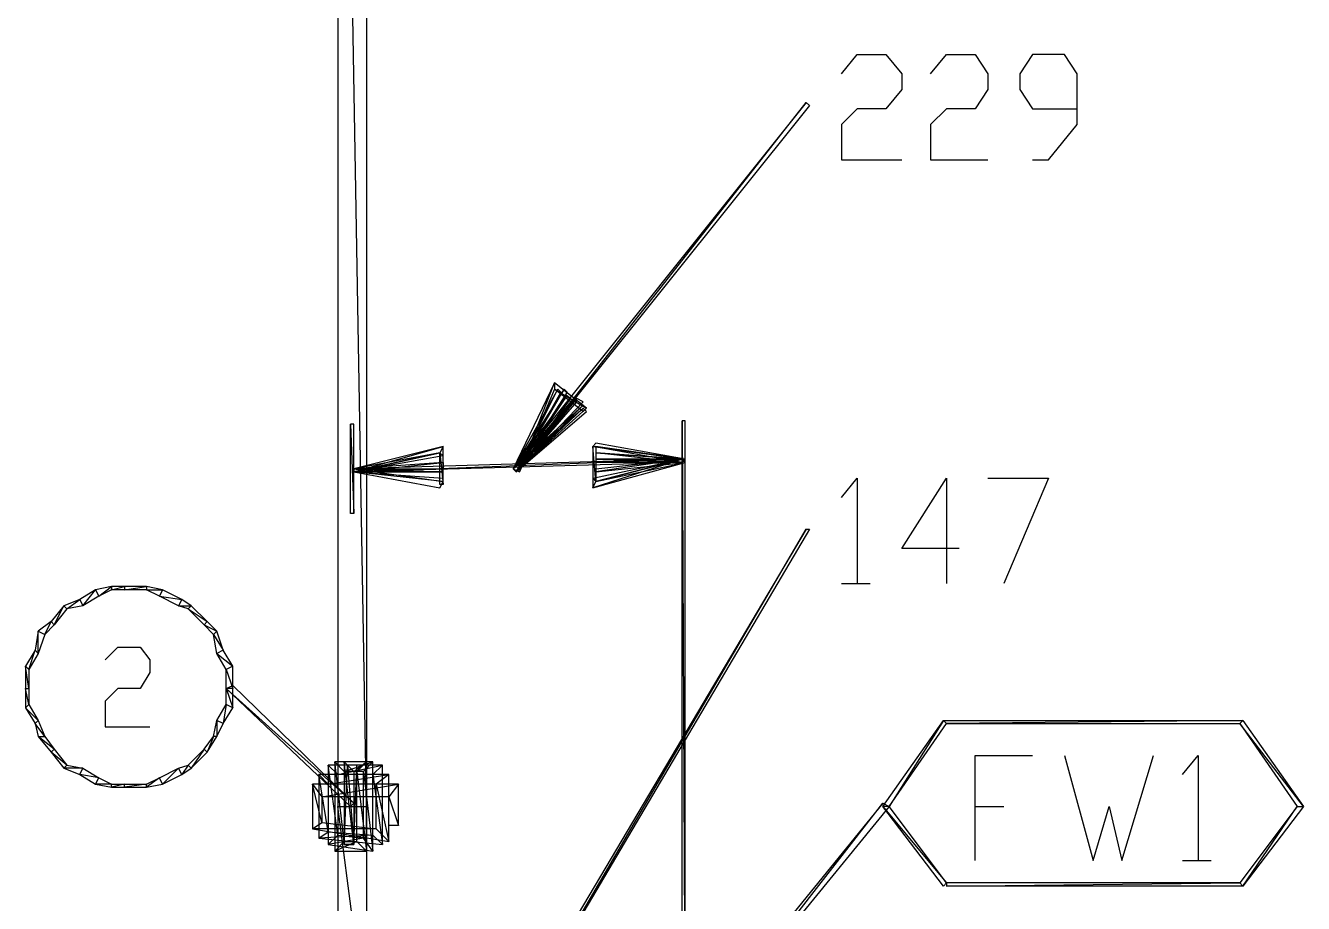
# Model space of a CAD drawing. Header units: millimetres. Extents: x 43 to 1147, y -811 to -31.
# Drawn here: x 548.8 to 596.92, y -664.41 to -631.35 of the extents above; entities that cross this region are included whole.
import ezdxf

# ---------------------------------------------------------------- set-up
doc = ezdxf.new("R2010")
doc.units = ezdxf.units.MM
doc.layers.add('EDITED_LINES', color=4, linetype='Continuous')

msp = doc.modelspace()

# ---------------------------------------------------------------- linework, layer by layer
at = {"layer": 'EDITED_LINES'}
for p, q in [((561.64, -660.76), (560.56, -597.76)), ((560.56, -597.76), (560.56, -660.76)), ((561.64, -660.76), (560.56, -597.76)), ((561.64, -597.76), (561.64, -660.76)), ((579.52, -633.16), (580.12, -632.44)), ((580.12, -632.44), (581.2, -632.44)), ((581.2, -632.44), (581.8, -633.16)), ((582.88, -633.16), (583.48, -632.44)), ((583.48, -632.44), (584.56, -632.44)), ((584.56, -632.44), (585.04, -633.16)), ((586.72, -632.44), (586.24, -633.16)), ((587.92, -632.44), (586.72, -632.44)), ((588.4, -633.16), (587.92, -632.44)), ((581.8, -633.16), (581.8, -633.76)), ((585.04, -633.16), (585.04, -633.76)), ((586.24, -633.16), (586.24, -633.76)), ((588.4, -635.08), (588.4, -633.16)), ((581.8, -633.76), (581.2, -634.48)), ((585.04, -633.76), (584.56, -634.48)), ((586.24, -633.76), (586.72, -634.48)), ((578.2, -634.24), (567.16, -648.04)), ((567.28, -648.16), (578.2, -634.24)), ((567.28, -648.16), (578.2, -634.24)), ((578.32, -634.36), (567.28, -648.16)), ((578.2, -634.24), (578.32, -634.36)), ((580.12, -634.48), (579.52, -635.08)), ((581.2, -634.48), (580.12, -634.48)), ((583.48, -634.48), (582.88, -635.08)), ((584.56, -634.48), (583.48, -634.48)), ((586.72, -634.48), (588.4, -634.48)), ((579.52, -635.08), (579.52, -636.4)), ((582.88, -635.08), (582.88, -636.4)), ((587.32, -636.4), (588.4, -635.08)), ((579.52, -636.4), (581.8, -636.4)), ((582.88, -636.4), (585.04, -636.4)), ((586.72, -636.4), (587.32, -636.4)), ((568.72, -644.8), (567.16, -648.04)), ((567.4, -648.16), (568.72, -644.8)), ((567.4, -648.16), (568.72, -644.8)), ((568.72, -644.8), (568.72, -645.04)), ((568.72, -644.8), (568.72, -645.04)), ((569.92, -645.76), (568.72, -644.8)), ((568.84, -645.04), (567.16, -648.04)), ((569.08, -645.04), (567.16, -648.04)), ((569.2, -645.28), (567.16, -648.04)), ((567.28, -648.16), (568.84, -645.04)), ((567.28, -648.16), (568.84, -645.04)), ((567.28, -648.16), (569.08, -645.04)), ((567.28, -648.16), (569.08, -645.04)), ((568.96, -645.16), (567.28, -648.16)), ((569.2, -645.16), (567.28, -648.16)), ((567.28, -648.16), (569.2, -645.28)), ((567.28, -648.16), (569.2, -645.28)), ((568.72, -645.04), (567.4, -648.16)), ((568.72, -645.04), (569.92, -645.76)), ((568.72, -645.04), (569.92, -645.76)), ((569.8, -645.88), (568.72, -645.04)), ((568.84, -645.04), (568.96, -645.16)), ((569.08, -645.04), (569.2, -645.16)), ((569.2, -645.28), (569.32, -645.4)), ((567.16, -648.04), (569.56, -645.4)), ((567.16, -648.04), (569.44, -645.4)), ((567.16, -648.04), (569.8, -645.64)), ((567.16, -648.04), (569.8, -645.76)), ((569.56, -645.4), (567.28, -648.16)), ((569.56, -645.4), (567.28, -648.16)), ((569.44, -645.4), (567.28, -648.16)), ((569.44, -645.4), (567.28, -648.16)), ((569.32, -645.4), (567.28, -648.16)), ((567.28, -648.16), (569.8, -645.52)), ((567.28, -648.16), (569.56, -645.52)), ((569.8, -645.64), (567.28, -648.16)), ((569.8, -645.64), (567.28, -648.16)), ((569.8, -645.76), (567.28, -648.16)), ((569.8, -645.76), (567.28, -648.16)), ((567.28, -648.16), (569.92, -645.76)), ((569.56, -645.52), (569.44, -645.4)), ((569.8, -645.52), (569.56, -645.4)), ((569.92, -645.76), (569.8, -645.64)), ((569.92, -645.88), (569.8, -645.76)), ((569.92, -645.76), (569.8, -645.88)), ((567.28, -648.16), (569.92, -645.88)), ((573.64, -646.24), (573.52, -646.24)), ((573.52, -646.24), (573.64, -670.96)), ((573.52, -646.24), (573.64, -670.96)), ((573.52, -670.96), (573.52, -646.24)), ((573.64, -670.96), (573.64, -646.24)), ((561.16, -646.36), (561.04, -646.36)), ((561.04, -646.36), (561.16, -649.72)), ((561.04, -646.36), (561.16, -649.72)), ((561.04, -649.72), (561.04, -646.36)), ((561.16, -649.72), (561.16, -646.36)), ((561.16, -648.16), (564.52, -647.2)), ((564.52, -647.2), (561.16, -648.04)), ((561.16, -648.16), (564.52, -647.2)), ((564.52, -647.2), (564.4, -647.44)), ((564.52, -647.2), (564.4, -647.44)), ((564.52, -648.64), (564.52, -647.2)), ((570.28, -647.08), (570.16, -647.2)), ((570.16, -647.2), (573.64, -647.68)), ((570.16, -647.2), (573.64, -647.68)), ((573.52, -647.8), (570.16, -647.2)), ((570.28, -648.52), (570.16, -647.2)), ((570.16, -647.2), (570.16, -648.76)), ((570.28, -648.52), (570.16, -647.2)), ((570.16, -647.2), (570.28, -647.2)), ((573.64, -647.68), (570.28, -647.08)), ((570.28, -647.2), (570.28, -648.52)), ((570.28, -647.2), (570.28, -647.44)), ((573.64, -647.68), (570.28, -647.2)), ((564.4, -647.44), (561.16, -648.16)), ((561.16, -648.16), (564.4, -647.44)), ((564.4, -647.44), (561.16, -648.04)), ((561.16, -648.16), (564.4, -647.44)), ((561.16, -648.16), (564.4, -647.44)), ((564.4, -647.44), (561.16, -648.04)), ((561.16, -648.16), (564.4, -647.44)), ((564.52, -647.56), (561.16, -648.16)), ((564.52, -647.56), (561.16, -648.16)), ((561.16, -648.16), (573.52, -647.68)), ((573.52, -647.68), (561.16, -648.04)), ((561.16, -648.16), (573.52, -647.68)), ((564.4, -647.44), (564.52, -648.64)), ((564.4, -647.44), (564.52, -648.64)), ((564.4, -648.64), (564.4, -647.44)), ((564.4, -647.44), (564.52, -647.56)), ((564.4, -647.44), (564.52, -647.56)), ((573.52, -647.68), (570.16, -648.76)), ((573.52, -647.68), (570.16, -648.76)), ((570.16, -648.4), (573.52, -647.68)), ((570.28, -647.44), (573.64, -647.68)), ((570.28, -647.44), (573.64, -647.68)), ((573.52, -647.8), (570.28, -647.44)), ((570.28, -647.44), (570.28, -647.68)), ((573.64, -647.68), (570.28, -647.44)), ((570.28, -648.52), (573.52, -647.68)), ((573.52, -647.68), (570.28, -648.52)), ((573.52, -647.68), (570.28, -648.52)), ((570.28, -647.68), (573.64, -647.68)), ((570.28, -647.68), (573.64, -647.68)), ((573.52, -647.8), (570.28, -647.68)), ((573.52, -647.68), (570.28, -648.16)), ((573.52, -647.68), (570.28, -648.16)), ((570.28, -648.04), (573.52, -647.68)), ((570.28, -647.68), (570.28, -647.8)), ((570.28, -647.8), (573.52, -647.68)), ((573.52, -647.68), (570.28, -647.68)), ((570.28, -647.8), (573.52, -647.68)), ((573.52, -647.68), (570.28, -648.16)), ((573.52, -647.68), (570.28, -648.16)), ((570.28, -648.04), (573.52, -647.68)), ((573.64, -647.68), (573.52, -647.8)), ((573.64, -647.8), (573.52, -647.68)), ((573.64, -647.68), (573.52, -647.8)), ((573.64, -647.8), (573.52, -647.68)), ((573.64, -647.68), (573.52, -647.8)), ((573.64, -647.8), (573.52, -647.68)), ((573.52, -647.68), (573.52, -647.8)), ((573.64, -647.8), (573.52, -647.68)), ((573.52, -647.68), (573.52, -647.8)), ((561.16, -648.16), (564.52, -647.8)), ((564.52, -647.8), (561.16, -648.04)), ((561.16, -648.16), (564.52, -647.8)), ((573.52, -647.8), (561.16, -648.16)), ((561.16, -648.16), (561.16, -648.04)), ((561.16, -648.04), (564.52, -648.52)), ((561.16, -648.04), (561.16, -648.16)), ((561.16, -648.16), (561.16, -648.04)), ((561.16, -648.04), (564.52, -648.52)), ((561.16, -648.04), (561.16, -648.16)), ((561.16, -648.16), (561.16, -648.04)), ((561.16, -648.04), (564.52, -648.16)), ((561.16, -648.04), (561.16, -648.16)), ((564.52, -648.04), (561.16, -648.16)), ((564.52, -648.04), (561.16, -648.16)), ((561.16, -648.16), (561.16, -648.04)), ((561.16, -648.04), (564.52, -648.04)), ((561.16, -648.04), (561.16, -648.16)), ((564.52, -648.04), (561.16, -648.16)), ((561.16, -648.04), (561.16, -648.16)), ((564.52, -648.52), (561.16, -648.16)), ((561.16, -648.16), (564.4, -648.76)), ((564.52, -648.52), (561.16, -648.16)), ((564.52, -648.52), (561.16, -648.16)), ((561.16, -648.16), (564.4, -648.76)), ((564.52, -648.52), (561.16, -648.16)), ((564.52, -648.16), (561.16, -648.16)), ((561.16, -648.16), (564.52, -648.4)), ((564.52, -648.16), (561.16, -648.16)), ((561.16, -648.16), (564.52, -648.16)), ((564.52, -647.8), (564.52, -648.04)), ((564.52, -648.16), (564.52, -648.04)), ((564.52, -648.4), (564.52, -648.16)), ((567.28, -648.16), (567.16, -648.04)), ((567.16, -648.04), (567.4, -648.16)), ((567.28, -648.16), (567.16, -648.04)), ((567.16, -648.04), (567.28, -648.16)), ((567.28, -648.16), (567.16, -648.04)), ((567.16, -648.04), (567.28, -648.16)), ((567.28, -648.16), (567.16, -648.04)), ((567.16, -648.04), (567.28, -648.16)), ((567.16, -648.04), (567.28, -648.16)), ((570.16, -648.76), (573.64, -647.8)), ((570.28, -648.52), (573.64, -647.8)), ((570.28, -648.16), (573.64, -647.8)), ((573.52, -647.8), (570.28, -647.8)), ((570.28, -648.16), (573.64, -647.8)), ((570.28, -648.16), (570.28, -648.04)), ((570.28, -648.16), (570.28, -648.04)), ((564.4, -648.76), (564.52, -648.52)), ((564.4, -648.76), (564.52, -648.52)), ((564.52, -648.64), (564.4, -648.64)), ((570.28, -648.52), (570.16, -648.4)), ((570.16, -648.76), (570.28, -648.52)), ((570.16, -648.76), (570.28, -648.52)), ((579.52, -649.12), (580.12, -648.4)), ((580.12, -648.4), (580.12, -652.36)), ((581.8, -651.04), (583.48, -648.4)), ((583.48, -648.4), (583.48, -652.36)), ((585.04, -648.4), (587.32, -648.4)), ((587.32, -648.4), (585.64, -652.36)), ((561.16, -649.72), (561.04, -649.72)), ((578.2, -650.32), (563.68, -674.8)), ((563.8, -674.92), (578.2, -650.32)), ((563.8, -674.92), (578.2, -650.32)), ((578.32, -650.32), (563.8, -674.92)), ((578.2, -650.32), (578.32, -650.32)), ((583.96, -651.04), (581.8, -651.04)), ((552.04, -652.48), (551.44, -652.6)), ((551.56, -652.84), (552.04, -652.48)), ((551.56, -652.84), (552.04, -652.48)), ((552.04, -652.48), (552.04, -652.6)), ((552.04, -652.6), (552.52, -652.48)), ((552.52, -652.48), (552.04, -652.48)), ((552.04, -652.6), (552.52, -652.48)), ((552.04, -652.48), (552.04, -652.6)), ((552.52, -652.48), (552.52, -652.6)), ((552.52, -652.48), (552.52, -652.6)), ((552.52, -652.6), (553.36, -652.48)), ((553.36, -652.48), (552.52, -652.48)), ((552.52, -652.6), (553.36, -652.48)), ((553.36, -652.48), (553.36, -652.6)), ((553.36, -652.48), (553.36, -652.6)), ((553.96, -652.6), (553.36, -652.48)), ((579.52, -652.36), (580.6, -652.36)), ((550.84, -652.96), (550.24, -653.2)), ((550.36, -653.32), (550.84, -652.96)), ((550.36, -653.32), (550.84, -652.96)), ((551.44, -652.6), (550.84, -652.96)), ((550.84, -652.96), (550.96, -653.2)), ((550.84, -652.96), (550.96, -653.2)), ((550.96, -653.2), (551.44, -652.6)), ((550.96, -653.2), (551.44, -652.6)), ((551.56, -652.84), (550.96, -653.2)), ((551.44, -652.6), (551.56, -652.84)), ((551.44, -652.6), (551.56, -652.84)), ((552.04, -652.6), (551.56, -652.84)), ((552.52, -652.6), (552.04, -652.6)), ((553.36, -652.6), (552.52, -652.6)), ((553.36, -652.6), (553.96, -652.6)), ((553.36, -652.6), (553.96, -652.6)), ((553.84, -652.84), (553.36, -652.6)), ((553.96, -652.6), (553.84, -652.84)), ((553.96, -652.6), (553.84, -652.84)), ((553.84, -652.84), (554.68, -652.96)), ((553.84, -652.84), (554.68, -652.96)), ((554.56, -653.2), (553.84, -652.84)), ((554.68, -652.96), (553.96, -652.6)), ((554.68, -652.96), (554.56, -653.2)), ((554.68, -652.96), (554.56, -653.2)), ((555.04, -653.2), (554.68, -652.96)), ((550.24, -653.2), (549.76, -653.8)), ((549.88, -653.92), (550.24, -653.2)), ((549.88, -653.92), (550.24, -653.2)), ((550.36, -653.32), (549.88, -653.92)), ((550.24, -653.2), (550.36, -653.32)), ((550.24, -653.2), (550.36, -653.32)), ((550.96, -653.2), (550.36, -653.32)), ((554.56, -653.2), (555.04, -653.2)), ((554.56, -653.2), (555.04, -653.2)), ((554.92, -653.32), (554.56, -653.2)), ((555.04, -653.2), (554.92, -653.32)), ((555.04, -653.2), (554.92, -653.32)), ((554.92, -653.32), (555.64, -653.8)), ((554.92, -653.32), (555.64, -653.8)), ((555.52, -653.92), (554.92, -653.32)), ((555.64, -653.8), (555.04, -653.2)), ((549.76, -653.8), (549.28, -654.16)), ((549.52, -654.28), (549.76, -653.8)), ((549.52, -654.28), (549.76, -653.8)), ((549.88, -653.92), (549.52, -654.28)), ((549.76, -653.8), (549.88, -653.92)), ((549.76, -653.8), (549.88, -653.92)), ((555.64, -653.8), (555.52, -653.92)), ((555.64, -653.8), (555.52, -653.92)), ((555.52, -653.92), (556, -654.16)), ((555.52, -653.92), (556, -654.16)), ((555.88, -654.28), (555.52, -653.92)), ((556, -654.16), (555.64, -653.8)), ((549.28, -654.16), (549.16, -654.88)), ((549.28, -655), (549.28, -654.16)), ((549.28, -655), (549.28, -654.16)), ((549.28, -654.16), (549.52, -654.28)), ((549.28, -654.16), (549.52, -654.28)), ((549.52, -654.28), (549.28, -655)), ((556, -654.16), (555.88, -654.28)), ((556, -654.16), (555.88, -654.28)), ((555.88, -654.28), (556.24, -654.88)), ((555.88, -654.28), (556.24, -654.88)), ((556, -655), (555.88, -654.28)), ((556.24, -654.88), (556, -654.16)), ((549.16, -654.88), (548.8, -655.48)), ((548.92, -655.6), (549.16, -654.88)), ((548.92, -655.6), (549.16, -654.88)), ((549.16, -654.88), (549.28, -655)), ((549.16, -654.88), (549.28, -655)), ((551.8, -655.24), (552.28, -654.76)), ((552.28, -654.76), (553.12, -654.76)), ((553.12, -654.76), (553.48, -655.24)), ((556.24, -654.88), (556, -655)), ((556.24, -654.88), (556, -655)), ((556.6, -655.48), (556.24, -654.88)), ((549.28, -655), (548.92, -655.6)), ((553.48, -655.24), (553.48, -655.72)), ((556, -655), (556.6, -655.48)), ((556, -655), (556.6, -655.48)), ((556.36, -655.6), (556, -655)), ((548.92, -656.32), (548.8, -655.48)), ((548.8, -655.48), (548.8, -656.32)), ((548.92, -656.32), (548.8, -655.48)), ((548.8, -655.48), (548.92, -655.6)), ((548.8, -655.48), (548.92, -655.6)), ((548.92, -655.6), (548.92, -656.32)), ((553.48, -655.72), (553.12, -656.32)), ((556.6, -655.48), (556.36, -655.6)), ((556.6, -655.48), (556.36, -655.6)), ((556.36, -655.6), (556.6, -656.32)), ((556.36, -655.6), (556.6, -656.32)), ((556.36, -656.32), (556.36, -655.6)), ((556.6, -656.32), (556.6, -655.48)), ((548.92, -656.92), (548.8, -656.32)), ((548.8, -656.32), (548.8, -657.04)), ((548.92, -656.92), (548.8, -656.32)), ((548.8, -656.32), (548.92, -656.32)), ((548.8, -656.32), (548.92, -656.32)), ((548.92, -656.32), (548.92, -656.92)), ((552.28, -656.32), (551.8, -656.8)), ((553.12, -656.32), (552.28, -656.32)), ((556.36, -656.32), (556.6, -656.2)), ((561.16, -660.64), (556.36, -656.32)), ((556.36, -656.32), (561.04, -660.76)), ((561.16, -660.64), (556.36, -656.32)), ((556.6, -656.32), (556.36, -656.32)), ((556.6, -656.32), (556.36, -656.32)), ((556.36, -656.32), (556.6, -657.04)), ((556.36, -656.32), (556.6, -657.04)), ((556.36, -656.92), (556.36, -656.32)), ((556.6, -656.2), (561.16, -660.64)), ((556.6, -657.04), (556.6, -656.32)), ((551.8, -656.8), (551.8, -657.76)), ((548.8, -657.04), (548.92, -656.92)), ((548.8, -657.04), (548.92, -656.92)), ((549.28, -657.52), (548.8, -657.04)), ((548.8, -657.04), (549.16, -657.64)), ((549.28, -657.52), (548.8, -657.04)), ((548.92, -656.92), (549.28, -657.52)), ((556, -657.52), (556.36, -656.92)), ((556.36, -656.92), (556.24, -657.64)), ((556.36, -656.92), (556.24, -657.64)), ((556.24, -657.64), (556.6, -657.04)), ((556.6, -657.04), (556.36, -656.92)), ((556.6, -657.04), (556.36, -656.92)), ((549.16, -657.64), (549.28, -657.52)), ((549.16, -657.64), (549.28, -657.52)), ((549.52, -658.12), (549.16, -657.64)), ((549.16, -657.64), (549.28, -658.12)), ((549.52, -658.12), (549.16, -657.64)), ((549.28, -657.52), (549.52, -658.12)), ((551.8, -657.76), (553.48, -657.76)), ((555.88, -658.12), (556, -657.52)), ((556.24, -657.64), (556, -657.52)), ((556.24, -657.64), (556, -657.52)), ((556, -657.52), (556, -658.12)), ((556, -657.52), (556, -658.12)), ((556, -658.12), (556.24, -657.64)), ((581.08, -660.76), (583.36, -657.52)), ((583.36, -657.52), (581.32, -660.76)), ((583.36, -657.52), (581.32, -660.76)), ((581.32, -660.76), (583.48, -657.64)), ((583.48, -657.64), (583.36, -657.52)), ((583.36, -657.52), (594.64, -657.52)), ((583.48, -657.64), (583.36, -657.52)), ((594.64, -657.52), (583.48, -657.64)), ((594.64, -657.52), (583.48, -657.64)), ((583.48, -657.64), (594.52, -657.64)), ((594.52, -657.64), (594.64, -657.52)), ((594.52, -657.64), (594.64, -657.52)), ((596.92, -660.76), (594.52, -657.64)), ((594.52, -657.64), (596.68, -660.76)), ((596.92, -660.76), (594.52, -657.64)), ((594.64, -657.52), (596.92, -660.76)), ((549.88, -658.6), (549.28, -658.12)), ((549.28, -658.12), (549.76, -658.72)), ((549.88, -658.6), (549.28, -658.12)), ((549.28, -658.12), (549.52, -658.12)), ((549.28, -658.12), (549.52, -658.12)), ((549.52, -658.12), (549.88, -658.6)), ((555.52, -658.6), (555.88, -658.12)), ((555.88, -658.12), (555.64, -658.72)), ((555.64, -658.72), (556, -658.12)), ((555.88, -658.12), (555.64, -658.72)), ((556, -658.12), (555.88, -658.12)), ((556, -658.12), (555.88, -658.12)), ((549.76, -658.72), (549.88, -658.6)), ((549.76, -658.72), (549.88, -658.6)), ((550.36, -659.2), (549.76, -658.72)), ((549.76, -658.72), (550.24, -659.32)), ((550.36, -659.2), (549.76, -658.72)), ((549.88, -658.6), (550.36, -659.2)), ((554.92, -659.2), (555.52, -658.6)), ((555.52, -658.6), (555.04, -659.32)), ((555.52, -658.6), (555.04, -659.32)), ((555.04, -659.32), (555.64, -658.72)), ((555.64, -658.72), (555.52, -658.6)), ((555.64, -658.72), (555.52, -658.6)), ((550.24, -659.32), (550.36, -659.2)), ((550.24, -659.32), (550.36, -659.2)), ((550.36, -659.2), (550.96, -659.32)), ((554.56, -659.32), (554.92, -659.2)), ((554.92, -659.2), (554.68, -659.56)), ((554.92, -659.2), (554.68, -659.56)), ((555.04, -659.32), (554.92, -659.2)), ((555.04, -659.32), (554.92, -659.2)), ((560.56, -661.84), (560.2, -659.2)), ((560.2, -659.2), (560.2, -662.2)), ((560.56, -661.84), (560.2, -659.2)), ((560.2, -659.2), (560.56, -659.56)), ((560.2, -659.2), (560.56, -659.56)), ((562.24, -659.2), (560.2, -659.2)), ((560.8, -662.08), (560.44, -659.08)), ((560.44, -659.08), (560.44, -662.44)), ((560.8, -662.08), (560.44, -659.08)), ((560.44, -659.08), (560.8, -659.44)), ((560.44, -659.08), (560.8, -659.44)), ((561.88, -659.08), (560.44, -659.08)), ((560.56, -659.56), (562.24, -659.2)), ((560.56, -659.56), (562.24, -659.2)), ((561.16, -662.2), (560.8, -659.08)), ((560.8, -659.08), (560.8, -662.2)), ((561.16, -662.2), (560.8, -659.08)), ((560.8, -659.08), (561.16, -659.44)), ((560.8, -659.08), (561.16, -659.44)), ((561.64, -659.08), (560.8, -659.08)), ((560.8, -659.44), (561.88, -659.08)), ((560.8, -659.44), (561.88, -659.08)), ((560.8, -662.2), (560.92, -659.2)), ((561.28, -659.2), (560.92, -659.2)), ((560.92, -659.2), (561.16, -662.2)), ((560.92, -659.2), (561.16, -662.2)), ((561.16, -659.44), (561.64, -659.08)), ((561.16, -659.44), (561.64, -659.08)), ((561.16, -662.2), (561.28, -659.2)), ((561.64, -659.08), (561.28, -659.44)), ((561.64, -659.08), (561.28, -659.44)), ((561.88, -659.08), (561.52, -659.44)), ((561.88, -659.08), (561.52, -659.44)), ((561.64, -662.44), (561.64, -659.08)), ((561.88, -662.44), (561.88, -659.08)), ((562.24, -659.2), (561.88, -659.56)), ((562.24, -659.2), (561.88, -659.56)), ((562.24, -662.2), (562.24, -659.2)), ((584.56, -662.8), (584.56, -658.84)), ((584.56, -658.84), (586.72, -658.84)), ((587.92, -658.84), (589, -662.8)), ((590.08, -662.8), (591.28, -658.84)), ((592.36, -659.56), (592.96, -658.84)), ((592.96, -658.84), (592.96, -662.8)), ((550.96, -659.32), (550.24, -659.32)), ((550.24, -659.32), (550.84, -659.56)), ((550.96, -659.32), (550.24, -659.32)), ((550.84, -659.56), (550.96, -659.32)), ((550.84, -659.56), (550.96, -659.32)), ((551.56, -659.68), (550.84, -659.56)), ((550.84, -659.56), (551.44, -659.92)), ((551.56, -659.68), (550.84, -659.56)), ((550.96, -659.32), (551.56, -659.68)), ((551.44, -659.92), (551.56, -659.68)), ((551.44, -659.92), (551.56, -659.68)), ((551.56, -659.68), (552.04, -659.92)), ((553.84, -659.68), (553.36, -660.04)), ((553.84, -659.68), (553.36, -660.04)), ((553.36, -659.92), (553.84, -659.68)), ((553.84, -659.68), (554.56, -659.32)), ((553.96, -659.92), (553.84, -659.68)), ((553.96, -659.92), (553.84, -659.68)), ((554.56, -659.32), (553.96, -659.92)), ((554.56, -659.32), (553.96, -659.92)), ((553.96, -659.92), (554.68, -659.56)), ((554.68, -659.56), (554.56, -659.32)), ((554.68, -659.56), (554.56, -659.32)), ((554.68, -659.56), (555.04, -659.32)), ((560.2, -661.72), (559.84, -659.56)), ((559.84, -659.56), (559.84, -661.96)), ((560.2, -661.72), (559.84, -659.56)), ((559.84, -659.56), (560.2, -659.92)), ((559.84, -659.56), (560.2, -659.92)), ((562.48, -659.56), (559.84, -659.56)), ((560.2, -659.92), (562.48, -659.56)), ((560.2, -659.92), (562.48, -659.56)), ((560.56, -659.56), (560.56, -661.84)), ((561.88, -659.56), (560.56, -659.56)), ((560.8, -659.44), (560.8, -662.08)), ((561.52, -659.44), (560.8, -659.44)), ((561.16, -659.44), (561.16, -662.2)), ((561.28, -659.44), (561.16, -659.44)), ((561.28, -659.44), (561.64, -662.44)), ((561.28, -659.44), (561.64, -662.44)), ((561.28, -662.08), (561.28, -659.44)), ((561.52, -659.44), (561.88, -662.44)), ((561.52, -659.44), (561.88, -662.44)), ((561.52, -661.96), (561.52, -659.44)), ((561.88, -659.56), (562.24, -662.2)), ((561.88, -659.56), (562.24, -662.2)), ((561.88, -661.84), (561.88, -659.56)), ((562.48, -659.56), (562, -659.92)), ((562.48, -659.56), (562, -659.92)), ((562.48, -662.08), (562.48, -659.56)), ((552.04, -659.92), (551.44, -659.92)), ((551.44, -659.92), (552.04, -660.04)), ((552.04, -659.92), (551.44, -659.92)), ((552.52, -659.92), (552.04, -660.04)), ((552.52, -659.92), (552.04, -660.04)), ((552.04, -660.04), (552.04, -659.92)), ((552.04, -659.92), (552.52, -659.92)), ((552.04, -660.04), (552.04, -659.92)), ((552.04, -660.04), (552.52, -660.04)), ((553.36, -659.92), (552.52, -660.04)), ((553.36, -659.92), (552.52, -660.04)), ((552.52, -660.04), (552.52, -659.92)), ((552.52, -659.92), (553.36, -659.92)), ((552.52, -660.04), (552.52, -659.92)), ((552.52, -660.04), (553.36, -660.04)), ((553.36, -660.04), (553.96, -659.92)), ((553.36, -660.04), (553.36, -659.92)), ((553.36, -660.04), (553.36, -659.92)), ((559.96, -661.36), (559.6, -659.92)), ((559.6, -659.92), (559.6, -661.6)), ((559.96, -661.36), (559.6, -659.92)), ((559.6, -659.92), (559.96, -660.4)), ((559.6, -659.92), (559.96, -660.4)), ((562.84, -659.92), (559.6, -659.92)), ((559.96, -660.4), (562.84, -659.92)), ((559.96, -660.4), (562.84, -659.92)), ((560.2, -659.92), (560.2, -661.72)), ((562, -659.92), (560.2, -659.92)), ((562, -659.92), (562.48, -662.08)), ((562, -659.92), (562.48, -662.08)), ((562, -661.6), (562, -659.92)), ((562.84, -659.92), (562.48, -660.4)), ((562.84, -659.92), (562.48, -660.4)), ((562.84, -661.48), (562.84, -659.92)), ((559.96, -660.4), (559.96, -661.36)), ((562.48, -660.4), (559.96, -660.4)), ((561.04, -660.76), (561.16, -660.64)), ((562.48, -660.4), (562.84, -661.48)), ((562.48, -660.4), (562.84, -661.48)), ((562.48, -661.48), (562.48, -660.4)), ((581.08, -660.64), (573.64, -669.76)), ((573.88, -669.88), (581.08, -660.64)), ((573.88, -669.88), (581.08, -660.64)), ((581.08, -660.64), (581.32, -660.76)), ((561.64, -669.04), (560.56, -660.76)), ((560.56, -660.76), (560.56, -669.04)), ((561.64, -669.04), (560.56, -660.76)), ((560.56, -660.76), (561.64, -660.76)), ((560.56, -660.76), (561.64, -660.76)), ((561.64, -660.76), (561.64, -669.04)), ((581.32, -660.76), (573.88, -669.88)), ((581.32, -660.76), (581.08, -660.76)), ((581.32, -660.76), (581.08, -660.76)), ((581.08, -660.76), (583.48, -663.64)), ((581.08, -660.76), (583.48, -663.64)), ((583.36, -663.76), (581.08, -660.76)), ((583.48, -663.64), (581.32, -660.76)), ((584.56, -660.76), (585.64, -660.76)), ((589, -662.8), (589.6, -660.76)), ((589.6, -660.76), (590.08, -662.8)), ((596.68, -660.76), (594.52, -663.64)), ((594.64, -663.76), (596.68, -660.76)), ((594.64, -663.76), (596.68, -660.76)), ((596.92, -660.76), (594.64, -663.76)), ((596.68, -660.76), (596.92, -660.76)), ((596.68, -660.76), (596.92, -660.76)), ((559.6, -661.6), (559.96, -661.36)), ((559.6, -661.6), (559.96, -661.36)), ((562, -661.6), (559.6, -661.6)), ((559.6, -661.6), (562.48, -662.08)), ((562, -661.6), (559.6, -661.6)), ((559.96, -661.36), (562, -661.6)), ((562.48, -662.08), (562, -661.6)), ((562.48, -662.08), (562, -661.6)), ((562.84, -661.48), (562.48, -661.48)), ((559.84, -661.96), (560.2, -661.72)), ((559.84, -661.96), (560.2, -661.72)), ((561.88, -661.84), (559.84, -661.96)), ((561.88, -661.84), (559.84, -661.96)), ((559.84, -661.96), (562.24, -662.2)), ((560.2, -661.72), (561.88, -661.84)), ((560.2, -662.2), (560.56, -661.84)), ((560.2, -662.2), (560.56, -661.84)), ((561.52, -661.96), (560.2, -662.2)), ((561.52, -661.96), (560.2, -662.2)), ((561.28, -662.08), (560.44, -662.44)), ((561.28, -662.08), (560.44, -662.44)), ((560.44, -662.44), (560.8, -662.08)), ((560.44, -662.44), (560.8, -662.08)), ((560.56, -661.84), (561.52, -661.96)), ((560.8, -662.08), (561.28, -662.08)), ((561.64, -662.44), (561.28, -662.08)), ((561.64, -662.44), (561.28, -662.08)), ((561.88, -662.44), (561.52, -661.96)), ((561.88, -662.44), (561.52, -661.96)), ((562.24, -662.2), (561.88, -661.84)), ((562.24, -662.2), (561.88, -661.84)), ((560.2, -662.2), (561.88, -662.44)), ((560.44, -662.44), (561.64, -662.44)), ((561.16, -662.2), (560.8, -662.2)), ((560.8, -662.2), (561.16, -662.2)), ((592.36, -662.8), (593.44, -662.8)), ((583.48, -663.64), (583.36, -663.76)), ((583.48, -663.64), (583.48, -663.76)), ((583.48, -663.76), (594.52, -663.64)), ((594.52, -663.64), (583.48, -663.64)), ((583.48, -663.76), (594.52, -663.64)), ((594.64, -663.76), (583.48, -663.76)), ((594.52, -663.64), (594.64, -663.76)), ((594.52, -663.64), (594.64, -663.76))]:
    msp.add_line(p, q, dxfattribs=at)

doc.saveas('drawing.dxf')
